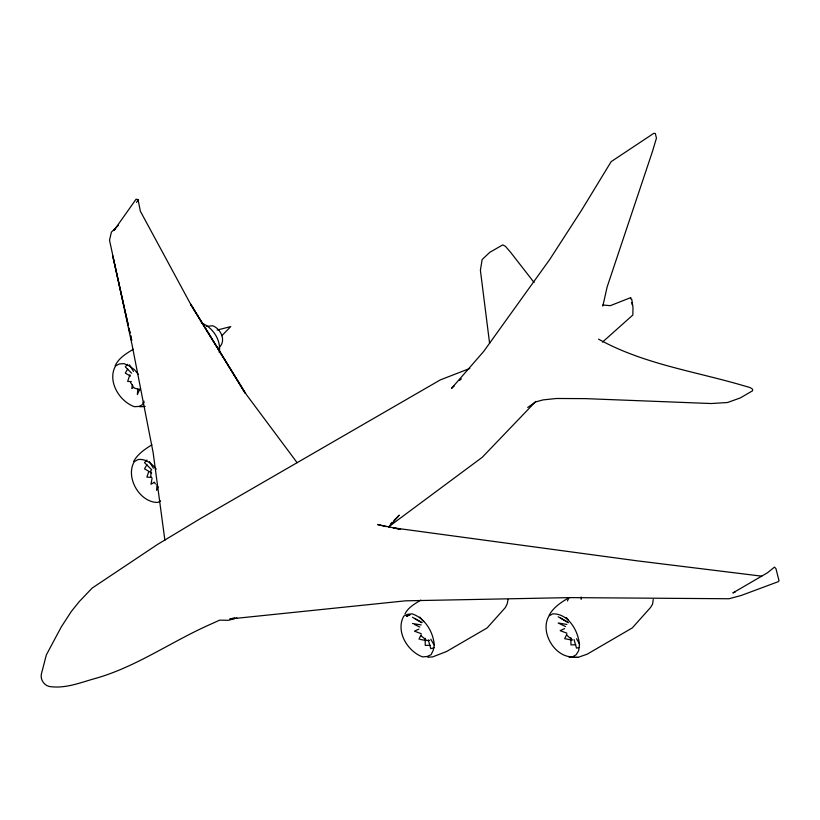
<?xml version="1.0" encoding="UTF-8"?>
<svg xmlns="http://www.w3.org/2000/svg" width="820" height="820" viewBox="0 0 820 820"><rect width="100%" height="100%" fill="white"/><g stroke="black" fill="none" stroke-linecap="round" stroke-linejoin="round"><path stroke-width="1.23" d="M137.821 388.721L137.381 394.604L139.851 388.834M157.05 484.456L156.61 490.329L158.096 486.865M653.243 599.43L652.587 604.135L650.526 607.507L632.271 627.925L587.151 654.196L578.018 657.363L574.051 657.343M132.41 384.969L131.753 388.567L133.845 387.306M152.069 478.306L150.982 484.292L154.109 482.406M219.278 352.641C221.4 340.259 212.821 327.334 201.3 322.895M508.103 599.451L507.17 603.899L505.386 607.528L487.121 627.946L446.49 651.551L432.642 656.902L427.743 657.25M129.898 374.76L127.653 381.392L131.333 381.628M148.758 471.582L146.882 477.117L151.782 477.435M567.409 600.968L568.957 597.77M404.926 614.098C407.929 607.538 414.879 603.756 420.834 600.117M418.958 639.149L421.142 634.762M566.856 634.26L564.672 638.647L571.53 640.03M142.967 403.163L144.033 401.164M143.992 402.394L142.875 404.496L139.041 406.433L134.449 406.699C119.259 401.39 106.969 380.9 115.599 365.863L119.423 363.916L124.025 363.66L129.232 365.904L134.449 369.676L138.273 374.32M115.169 365.761C118.582 358.084 126.403 353.471 133.332 349.228M136.591 202.397L138.057 199.68L136.11 199.168L113.847 230.615L115.62 228.862M549.164 615.256C553.346 607.323 561.444 602.054 569.039 597.667M133.701 461.434C137.565 454.065 144.986 449.114 151.915 444.819M127.715 369L125.275 373.1L130.431 376.083M146.944 464.725L144.504 468.825L151.72 472.996M219.022 347.547C226.638 340.946 220.846 328.615 212.575 325.735L206.763 326.35M388.844 527.137L399.289 515.144L393.887 520.567M127.725 364.285L125.296 366.899L131.589 373.182M146.954 460.01L144.525 462.623L151.72 469.798M221.841 335.708L230.717 326.596L217.146 330.06M535.829 401.39L482.293 457.263L388.526 526.891M390.289 524.185L392.093 522.371M118.49 225.192L111.397 232.111L109.521 240.198L131.958 344.349L153.135 452.65L164.892 540.267M602.474 342.135L632.845 315.023L632.968 307.336L631.789 299.382M454.3 385.851L451.564 388.342L483.687 351.421L549.759 259.448L581.749 209.93L611.156 161.642L653.745 133.352L655.303 133.475L656.451 138.16L652.423 151.587L607.149 286.908L602.843 306.034L602.895 305.009L610.326 305.665L630.867 297.568M459.466 380.398L461.352 378.85M527.701 407.519L535.429 401.995L542.963 399.914L556.39 398.489L585.213 398.622L711.155 403.532L727.514 402.517L740.234 397.956L752.627 390.75L752.545 389.162L750.146 387.593L739.999 384.652C692.531 370.988 642.183 363.455 598.528 339.121M160.628 500.846L157.809 502.434C139.697 502.711 125.029 477.25 134.285 461.68L138.026 459.559C145.417 458.441 151.977 463.618 156.251 469.153M409.559 614.795L406.505 616.363L410.154 614.713M418.876 629.135L414.438 631.154L421.183 633.686M564.591 628.632L560.152 630.652L566.897 633.183M469.839 368.457L440.33 379.885L200.152 518.742L157.276 544.603L92.147 588.083L79.304 601.552L71.33 611.443L61.264 626.951L46.35 654.903L41.4 673.937C40.108 679.196 43.808 685.069 49.056 686.453C65.518 689.025 80.873 682.383 96.411 678.14C135.73 666.824 169.75 642.818 206.701 625.998L219.627 620.166L228.544 620.299L236.918 617.942M735.191 592.04L732.854 592.942L767.335 572.862L774.49 567.122L775.925 568.567L779 580.652L778.467 581.605L741.167 595.484L728.98 598.743L569.736 597.616L405.572 600.824L229.856 618.977L234.612 617.819M434.251 647.759L430.787 648.63L428.327 640.01M578.807 647.554L576.501 648.128L574.031 639.508M429.577 640.358L426.769 640.553L421.09 635.777M139.82 406.781L145.201 406.423M430.029 645.289L425.252 645.401L425.139 638.278M575.742 644.786L570.966 644.899L570.853 637.775M569.141 657.302L578.018 657.363M761.821 576.173L637.058 560.818L393.098 527.803L400.56 529.32L377.559 524.534L386.035 526.614M558.184 622.995L566.886 624.45M412.47 623.497L421.183 624.942M420.106 639.374L425.826 640.522M134.367 388.085L140.035 389.859M559.24 623.507L565.534 626.572M414.571 624.512L419.819 627.074M560.388 617.921L567.788 622.083M414.674 618.423L422.085 622.585M558.164 616.753L568.352 622.769M412.45 617.245L421.623 622.667M566.804 635.285L572.473 640.051M566.189 617.48L568.608 620.166M419.676 617.081L423.704 621.56M534.107 282.541L510.481 252.14L505.386 246.287L502.691 244.903L489.735 252.375L482.139 259.561L480.397 270.303L489.612 343.426M297.137 462.716L246.43 394.656L190.465 304.077L245.18 393.21L189.758 302.57L140.343 211.181L138.057 199.68M154.17 482.16L155.431 483.892M130.482 382.407L133.107 386.343M129.539 364.89L133.475 371.357M149.424 461.691L153.361 468.158M576.501 638.698L579.627 644.192M430.797 639.2L433.913 644.694M630.867 298.388L631.256 299.351M129.99 332.94L128.873 327.979L130.001 332.92M124.158 306.844L112.74 255.922L128.32 325.499L124.712 309.324M631.83 302.621L632.21 304.804M581.175 597.001L581.175 599.369M150.88 470.362L150.88 477.076M579.443 645.104L578.664 650.68L576.224 654.688L572.524 656.892C554.361 657.086 539.632 631.646 548.939 616.045L552.659 613.862C568.403 613.36 578.561 631.041 579.443 645.104M434.303 645.125L433.196 650.393L431.084 654.708L427.179 656.482L422.648 656.912C407.478 651.418 395.342 631.256 403.799 616.076L407.714 614.303L412.234 613.862C425.252 618.393 433.165 631.841 434.303 645.125M131.672 340.382L130.554 335.421L131.672 340.372"/></g></svg>
